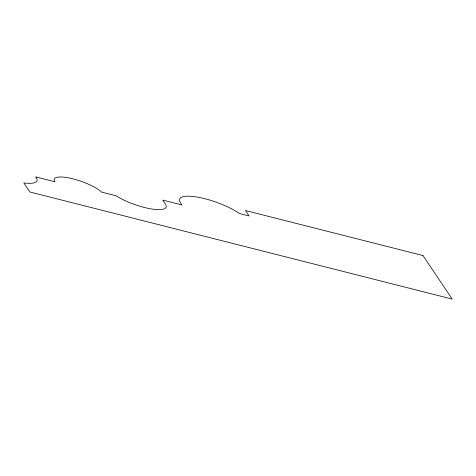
<?xml version="1.0" encoding="UTF-8"?>
<svg xmlns="http://www.w3.org/2000/svg" width="476" height="476" viewBox="0 0 476 476"><rect width="100%" height="100%" fill="white"/><g stroke="black" fill="none" stroke-linecap="round" stroke-linejoin="round"><path stroke-width="0.71" d="M422.985 255.558L245.426 210.523L249.073 215.967L239.476 213.534A35.587 9.389 19.6 0 0 198.099 197.242A35.587 9.389 19.6 0 0 180.535 202.841L181.957 204.966L162.762 200.099L165.196 203.722A30.75 8.116 19.6 0 1 151.475 208.97A30.75 8.116 19.6 0 1 116.061 195.779L101.662 192.125A26.454 6.979 19.6 0 0 70.68 178.286A26.454 6.979 19.6 0 0 54.889 181.767L35.694 176.899A31.136 8.217 19.6 0 1 23.8 182.915L29.887 191.989L452.2 299.101L422.985 255.558"/></g></svg>
